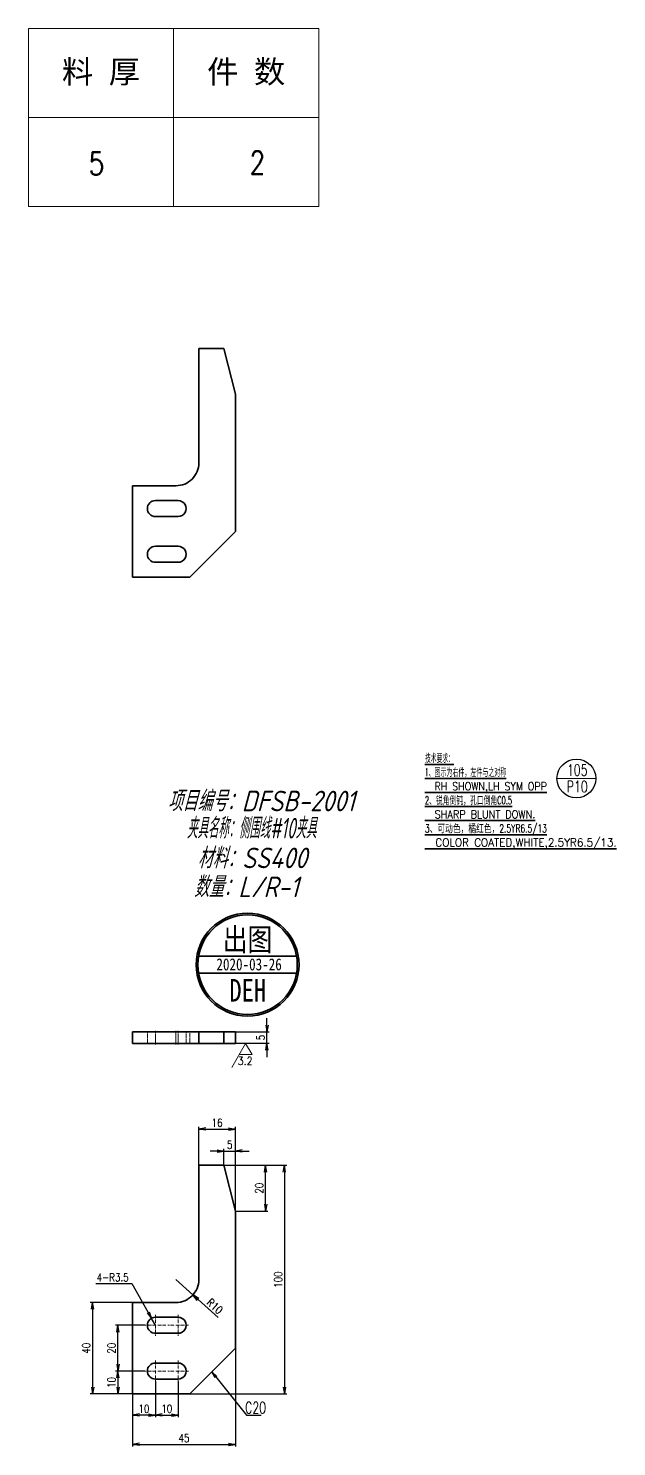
# Model space of a CAD drawing. Header units: millimetres. Extents: x 1333 to 259814012, y -67648877 to 19244933.
# Drawn here: x 43172 to 43430, y -62282 to -61661 of the extents above; entities that cross this region are included whole.
import ezdxf
from ezdxf.enums import TextEntityAlignment as Align

# ---------------------------------------------------------------- set-up
doc = ezdxf.new("R2010")
doc.units = ezdxf.units.MM
doc.header["$LTSCALE"] = 0.5
doc.linetypes.add('DASHDOT', pattern=[18.5, 12, -3, 0.5, -3])
doc.linetypes.add('DASHED', pattern=[15, 12, -3])
doc.layers.add('08', color=1, linetype='Continuous')
doc.layers.add('11', color=3, linetype='Continuous')
for name, color, linetype, lineweight in [('TEXT', 1, 'Continuous', 35), ('印章专用-出图', 1, 'Continuous', 80), ('材质&数量层', 1, 'Continuous', 9), ('标注线', 3, 'Continuous', 18)]:
    doc.layers.add(name, color=color, linetype=linetype, lineweight=lineweight)
doc.styles.add('DIM', font='romans.shx', dxfattribs={"width": 0.8, "bigfont": 'bigfont.shx'})
doc.styles.add('GB', font='gbeitc.shx', dxfattribs={"bigfont": 'gbcbig.shx'})
doc.styles.add('KAI', font='simplex.shx', dxfattribs={"width": 0.8, "bigfont": 'extfont.shx'})
doc.styles.get("Standard").update_dxf_attribs({"font": 'simplex.shx'})
doc.styles.add('国标', font='simfang.ttf', dxfattribs={"width": 0.8})
doc.dimstyles.new('KAI-1', dxfattribs={"dimtxt": 3.5, "dimasz": 3, "dimexe": 1, "dimexo": 0, "dimgap": 1, "dimtad": 1, "dimtoh": 1, "dimdsep": 46, "dimtxsty": 'KAI', "dimblk1": 'OPEN', "dimblk2": 'OPEN', "dimsah": 1, "dimcen": 0, "dimclrd": 7, "dimclre": 7, "dimclrt": 140, "dimaunit": 1, "dimazin": 2, "dimtfac": 0.7, "dimtix": 1, "dimtmove": 0, "dimatfit": 3, "dimldrblk": 'OPEN', "dimfxl": 0, "dimtvp": 1, "dimtolj": 2, "dimarcsym": 0})

# ---------------------------------------------------------------- blocks, each defined once
blk = doc.blocks.new('_Open')
at = {"color": 0, "linetype": 'ByBlock', "lineweight": -2}
for p, q in [((-1, 0.17), (0, 0)), ((-1, -0.17), (0, 0)), ((0, 0), (-1, 0))]:
    blk.add_line(p, q, dxfattribs=at)
blk = doc.blocks.new('*D84')
at = {"layer": '08', "color": 7, "lineweight": -2, "transparency": 16777216}
for p, q in [((43218, -62218.79), (43199.52, -62218.79)), ((43200.52, -62221.79), (43200.52, -62255.79)), ((43218, -62258.79), (43199.52, -62258.79))]:
    blk.add_line(p, q, dxfattribs=at)
at = {"layer": 'Defpoints', "color": 0, "transparency": 16777216}
for p in [(43218, -62218.79), (43200.52, -62258.79), (43218, -62258.79)]:
    blk.add_point(p, dxfattribs=at)
at = {"layer": '08', "color": 7, "lineweight": -2, "transparency": 16777216, "xscale": 3, "yscale": 3, "zscale": 3}
for p, rotation in [((43200.52, -62218.79), 90), ((43200.52, -62258.79), 270)]:
    blk.add_blockref('_Open', p, dxfattribs=dict(at, rotation=rotation))
at = {"layer": '08', "color": 140, "transparency": 16777216, "insert": (43197.77, -62238.79), "char_height": 3.5, "attachment_point": 5, "rotation": 90, "style": 'KAI'}
blk.add_mtext('\\A2;40', dxfattribs=at)
blk = doc.blocks.new('*D85')
at = {"layer": '08', "color": 7, "lineweight": -2, "transparency": 16777216}
for p, q in [((43263, -62238.79), (43263, -62281.86)), ((43218, -62258.79), (43218, -62281.86)), ((43221, -62280.86), (43260, -62280.86))]:
    blk.add_line(p, q, dxfattribs=at)
at = {"layer": 'Defpoints', "color": 0, "transparency": 16777216}
for p in [(43263, -62238.79), (43218, -62258.79), (43263, -62280.86)]:
    blk.add_point(p, dxfattribs=at)
at = {"layer": '08', "color": 7, "lineweight": -2, "transparency": 16777216, "xscale": 3, "yscale": 3, "zscale": 3, "rotation": 180}
blk.add_blockref('_Open', (43218, -62280.86), dxfattribs=at)
at = {"layer": '08', "color": 7, "lineweight": -2, "transparency": 16777216, "xscale": 3, "yscale": 3, "zscale": 3}
blk.add_blockref('_Open', (43263, -62280.86), dxfattribs=at)
at = {"layer": '08', "color": 140, "transparency": 16777216, "insert": (43240.5, -62278.11), "char_height": 3.5, "attachment_point": 5, "style": 'KAI'}
blk.add_mtext('\\A2;45', dxfattribs=at)
blk = doc.blocks.new('*D86')
at = {"layer": '08', "color": 7, "lineweight": -2, "transparency": 16777216}
for p, q in [((43258, -62158.79), (43285.45, -62158.79)), ((43284.45, -62161.79), (43284.45, -62255.79)), ((43243, -62258.79), (43285.45, -62258.79))]:
    blk.add_line(p, q, dxfattribs=at)
at = {"layer": 'Defpoints', "color": 0, "transparency": 16777216}
for p in [(43258, -62158.79), (43243, -62258.79), (43284.45, -62258.79)]:
    blk.add_point(p, dxfattribs=at)
at = {"layer": '08', "color": 7, "lineweight": -2, "transparency": 16777216, "xscale": 3, "yscale": 3, "zscale": 3}
for p, rotation in [((43284.45, -62158.79), 90), ((43284.45, -62258.79), 270)]:
    blk.add_blockref('_Open', p, dxfattribs=dict(at, rotation=rotation))
at = {"layer": '08', "color": 140, "transparency": 16777216, "insert": (43281.7, -62208.79), "char_height": 3.5, "attachment_point": 5, "rotation": 90, "style": 'KAI'}
blk.add_mtext('\\A2;100', dxfattribs=at)
blk = doc.blocks.new('*D87')
at = {"layer": '08', "color": 7, "lineweight": -2, "transparency": 16777216}
for p, q in [((43237, -62208.79), (43244.42, -62215.49)), ((43255.4, -62225.41), (43246.65, -62217.5))]:
    blk.add_line(p, q, dxfattribs=at)
at = {"layer": 'Defpoints', "color": 0, "transparency": 16777216}
for p in [(43237, -62208.79), (43244.42, -62215.49)]:
    blk.add_point(p, dxfattribs=at)
at = {"layer": '08', "color": 7, "lineweight": -2, "transparency": 16777216, "xscale": 3, "yscale": 3, "zscale": 3, "rotation": 137.9162082466766}
blk.add_blockref('_Open', (43244.42, -62215.49), dxfattribs=at)
at = {"layer": '08', "color": 140, "transparency": 16777216, "insert": (43253.98, -62220.42), "char_height": 3.5, "attachment_point": 5, "rotation": 317.91621, "style": 'KAI'}
blk.add_mtext('\\A2;R10', dxfattribs=at)
blk = doc.blocks.new('*D88')
at = {"layer": '08', "color": 7, "lineweight": -2, "transparency": 16777216}
for p, q in [((43258, -62158.79), (43277.19, -62158.79)), ((43276.19, -62175.79), (43276.19, -62161.79)), ((43263, -62178.79), (43277.19, -62178.79))]:
    blk.add_line(p, q, dxfattribs=at)
at = {"layer": 'Defpoints', "color": 0, "transparency": 16777216}
for p in [(43258, -62158.79), (43276.19, -62158.79), (43263, -62178.79)]:
    blk.add_point(p, dxfattribs=at)
at = {"layer": '08', "color": 7, "lineweight": -2, "transparency": 16777216, "xscale": 3, "yscale": 3, "zscale": 3}
for p, rotation in [((43276.19, -62158.79), 90), ((43276.19, -62178.79), 270)]:
    blk.add_blockref('_Open', p, dxfattribs=dict(at, rotation=rotation))
at = {"layer": '08', "color": 140, "transparency": 16777216, "insert": (43273.44, -62168.79), "char_height": 3.5, "attachment_point": 5, "rotation": 90, "style": 'KAI'}
blk.add_mtext('\\A2;20', dxfattribs=at)
blk = doc.blocks.new('*D89')
at = {"layer": '08', "color": 7, "lineweight": -2, "transparency": 16777216}
for p, q in [((43255, -62152.56), (43252, -62152.56)), ((43258, -62158.79), (43258, -62151.56)), ((43258, -62152.56), (43263, -62152.56)), ((43263, -62178.79), (43263, -62151.56)), ((43266, -62152.56), (43269, -62152.56))]:
    blk.add_line(p, q, dxfattribs=at)
at = {"layer": 'Defpoints', "color": 0, "transparency": 16777216}
for p in [(43263, -62152.56), (43258, -62158.79), (43263, -62178.79)]:
    blk.add_point(p, dxfattribs=at)
at = {"layer": '08', "color": 7, "lineweight": -2, "transparency": 16777216, "xscale": 3, "yscale": 3, "zscale": 3}
blk.add_blockref('_Open', (43258, -62152.56), dxfattribs=at)
at = {"layer": '08', "color": 7, "lineweight": -2, "transparency": 16777216, "xscale": 3, "yscale": 3, "zscale": 3, "rotation": 180}
blk.add_blockref('_Open', (43263, -62152.56), dxfattribs=at)
at = {"layer": '08', "color": 140, "transparency": 16777216, "insert": (43260.5, -62149.81), "char_height": 3.5, "attachment_point": 5, "style": 'KAI'}
blk.add_mtext('\\A2;5', dxfattribs=at)
blk = doc.blocks.new('*D90')
at = {"layer": '08', "color": 7, "lineweight": -2, "transparency": 16777216}
for p, q in [((43247, -62158.79), (43247, -62141.93)), ((43250, -62142.93), (43260, -62142.93)), ((43263, -62178.79), (43263, -62141.93))]:
    blk.add_line(p, q, dxfattribs=at)
at = {"layer": 'Defpoints', "color": 0, "transparency": 16777216}
for p in [(43263, -62142.93), (43247, -62158.79), (43263, -62178.79)]:
    blk.add_point(p, dxfattribs=at)
at = {"layer": '08', "color": 7, "lineweight": -2, "transparency": 16777216, "xscale": 3, "yscale": 3, "zscale": 3, "rotation": 180}
blk.add_blockref('_Open', (43247, -62142.93), dxfattribs=at)
at = {"layer": '08', "color": 7, "lineweight": -2, "transparency": 16777216, "xscale": 3, "yscale": 3, "zscale": 3}
blk.add_blockref('_Open', (43263, -62142.93), dxfattribs=at)
at = {"layer": '08', "color": 140, "transparency": 16777216, "insert": (43255, -62140.18), "char_height": 3.5, "attachment_point": 5, "style": 'KAI'}
blk.add_mtext('\\A2;16', dxfattribs=at)
blk = doc.blocks.new('*D91')
at = {"layer": '08', "color": 7, "lineweight": -2, "transparency": 16777216}
for p, q in [((43218, -62258.79), (43218, -62269.03)), ((43228, -62253.34), (43228, -62269.03)), ((43225, -62268.03), (43221, -62268.03))]:
    blk.add_line(p, q, dxfattribs=at)
at = {"layer": 'Defpoints', "color": 0, "transparency": 16777216}
for p in [(43218, -62258.79), (43228, -62253.34), (43218, -62268.03)]:
    blk.add_point(p, dxfattribs=at)
at = {"layer": '08', "color": 7, "lineweight": -2, "transparency": 16777216, "xscale": 3, "yscale": 3, "zscale": 3, "rotation": 180}
blk.add_blockref('_Open', (43218, -62268.03), dxfattribs=at)
at = {"layer": '08', "color": 7, "lineweight": -2, "transparency": 16777216, "xscale": 3, "yscale": 3, "zscale": 3}
blk.add_blockref('_Open', (43228, -62268.03), dxfattribs=at)
at = {"layer": '08', "color": 140, "transparency": 16777216, "insert": (43223, -62265.28), "char_height": 3.5, "attachment_point": 5, "style": 'KAI'}
blk.add_mtext('\\A2;10', dxfattribs=at)
blk = doc.blocks.new('*D92')
at = {"layer": '08', "color": 7, "lineweight": -2, "transparency": 16777216}
for p, q in [((43223.45, -62248.79), (43210.61, -62248.79)), ((43211.61, -62251.79), (43211.61, -62255.79)), ((43218, -62258.79), (43210.61, -62258.79))]:
    blk.add_line(p, q, dxfattribs=at)
at = {"layer": 'Defpoints', "color": 0, "transparency": 16777216}
for p in [(43223.45, -62248.79), (43211.61, -62258.79), (43218, -62258.79)]:
    blk.add_point(p, dxfattribs=at)
at = {"layer": '08', "color": 7, "lineweight": -2, "transparency": 16777216, "xscale": 3, "yscale": 3, "zscale": 3}
for p, rotation in [((43211.61, -62248.79), 90), ((43211.61, -62258.79), 270)]:
    blk.add_blockref('_Open', p, dxfattribs=dict(at, rotation=rotation))
at = {"layer": '08', "color": 140, "transparency": 16777216, "insert": (43208.86, -62253.79), "char_height": 3.5, "attachment_point": 5, "rotation": 90, "style": 'KAI'}
blk.add_mtext('\\A2;10', dxfattribs=at)
blk = doc.blocks.new('*D93')
at = {"layer": '08', "color": 7, "lineweight": -2, "transparency": 16777216}
for p, q in [((43228, -62253.34), (43228, -62269.03)), ((43238, -62253.34), (43238, -62269.03)), ((43231, -62268.03), (43235, -62268.03))]:
    blk.add_line(p, q, dxfattribs=at)
at = {"layer": 'Defpoints', "color": 0, "transparency": 16777216}
for p in [(43228, -62253.34), (43238, -62253.34), (43238, -62268.03)]:
    blk.add_point(p, dxfattribs=at)
at = {"layer": '08', "color": 7, "lineweight": -2, "transparency": 16777216, "xscale": 3, "yscale": 3, "zscale": 3, "rotation": 180}
blk.add_blockref('_Open', (43228, -62268.03), dxfattribs=at)
at = {"layer": '08', "color": 7, "lineweight": -2, "transparency": 16777216, "xscale": 3, "yscale": 3, "zscale": 3}
blk.add_blockref('_Open', (43238, -62268.03), dxfattribs=at)
at = {"layer": '08', "color": 140, "transparency": 16777216, "insert": (43233, -62265.28), "char_height": 3.5, "attachment_point": 5, "style": 'KAI'}
blk.add_mtext('\\A2;10', dxfattribs=at)
blk = doc.blocks.new('*D94')
at = {"layer": '08', "color": 7, "lineweight": -2, "transparency": 16777216}
for p, q in [((43223.45, -62228.79), (43210.61, -62228.79)), ((43211.61, -62245.79), (43211.61, -62231.79)), ((43223.45, -62248.79), (43210.61, -62248.79))]:
    blk.add_line(p, q, dxfattribs=at)
at = {"layer": 'Defpoints', "color": 0, "transparency": 16777216}
for p in [(43211.61, -62228.79), (43223.45, -62228.79), (43223.45, -62248.79)]:
    blk.add_point(p, dxfattribs=at)
at = {"layer": '08', "color": 7, "lineweight": -2, "transparency": 16777216, "xscale": 3, "yscale": 3, "zscale": 3}
for p, rotation in [((43211.61, -62228.79), 90), ((43211.61, -62248.79), 270)]:
    blk.add_blockref('_Open', p, dxfattribs=dict(at, rotation=rotation))
at = {"layer": '08', "color": 140, "transparency": 16777216, "insert": (43208.86, -62238.79), "char_height": 3.5, "attachment_point": 5, "rotation": 90, "style": 'KAI'}
blk.add_mtext('\\A2;20', dxfattribs=at)
blk = doc.blocks.new('*D95')
at = {"layer": '08', "color": 7, "lineweight": -2, "transparency": 16777216}
for p, q in [((43201.91, -62210.55), (43217.71, -62210.55)), ((43217.71, -62210.55), (43224.8, -62223.13)), ((43228, -62228.79), (43226.28, -62225.74))]:
    blk.add_line(p, q, dxfattribs=at)
at = {"layer": 'Defpoints', "color": 0, "transparency": 16777216}
for p in [(43226.28, -62225.74), (43228, -62228.79)]:
    blk.add_point(p, dxfattribs=at)
at = {"layer": '08', "color": 7, "lineweight": -2, "transparency": 16777216, "xscale": 3, "yscale": 3, "zscale": 3, "rotation": 299.4321924083443}
blk.add_blockref('_Open', (43226.28, -62225.74), dxfattribs=at)
at = {"layer": '08', "color": 140, "transparency": 16777216, "insert": (43209.31, -62207.8), "char_height": 3.5, "attachment_point": 5, "style": 'KAI'}
blk.add_mtext('\\A2;4-R3.5', dxfattribs=at)
blk = doc.blocks.new('*D96')
at = {"layer": '08', "color": 7, "lineweight": -2, "transparency": 16777216}
for p, q in [((43276.78, -62097.42), (43276.78, -62094.42)), ((43263, -62100.42), (43277.78, -62100.42)), ((43276.78, -62105.42), (43276.78, -62100.42)), ((43263, -62105.42), (43277.78, -62105.42)), ((43276.78, -62108.42), (43276.78, -62111.42))]:
    blk.add_line(p, q, dxfattribs=at)
at = {"layer": 'Defpoints', "color": 0, "transparency": 16777216}
for p in [(43263, -62100.42), (43276.78, -62100.42), (43263, -62105.42)]:
    blk.add_point(p, dxfattribs=at)
at = {"layer": '08', "color": 7, "lineweight": -2, "transparency": 16777216, "xscale": 3, "yscale": 3, "zscale": 3}
for p, rotation in [((43276.78, -62100.42), 270), ((43276.78, -62105.42), 90)]:
    blk.add_blockref('_Open', p, dxfattribs=dict(at, rotation=rotation))
at = {"layer": '08', "color": 140, "transparency": 16777216, "insert": (43274.03, -62102.92), "char_height": 3.5, "attachment_point": 5, "rotation": 90, "style": 'KAI'}
blk.add_mtext('\\A2;5', dxfattribs=at)
blk = doc.blocks.new('ccd2')
at = {"color": 3, "lineweight": 13, "ltscale": 0.303109}
blk.add_line((53697.91, -20368.76), (53691.85, -20379.26), dxfattribs=at)
at = {"color": 3, "lineweight": 13, "ltscale": 0.141451}
for p, q in [((53697.91, -20368.76), (53700.74, -20373.66)), ((53700.74, -20373.66), (53695.08, -20373.66))]:
    blk.add_line(p, q, dxfattribs=at)
blk = doc.blocks.new('出图章')
at = {"layer": '印章专用-出图'}
h = blk.add_hatch(color=256, dxfattribs=at)
h.paths.add_polyline_path([(-15, 0, 1), (15, 0, 1)])
h.paths.add_polyline_path([(14.5, 0, -1), (-14.5, 0, -1)], flags=16)
h.paths.add_polyline_path([(-7.31, -12.35), (7.41, -12.35), (7.41, -2.73), (-7.31, -2.73)], flags=8)
at = {"layer": '印章专用-出图', "lineweight": 35}
for p, q in [((-14.28, 2.5), (14.28, 2.5)), ((-14.28, -2.5), (14.28, -2.5))]:
    blk.add_line(p, q, dxfattribs=at)
for radius in [15, 14.5]:
    blk.add_circle((0, 0), radius, dxfattribs=at)
at = {"layer": '印章专用-出图', "color": 4, "style": '国标', "width": 0.8}
blk.add_text('DEH', height=6.562, dxfattribs=at).set_placement((0.05, -10.74), align=Align.CENTER)
at = {"layer": '印章专用-出图', "color": 3, "style": '国标', "width": 0.8}
blk.add_attdef('出图', text='', height=6.6, dxfattribs=at).set_placement((0, 7.35), align=Align.MIDDLE_CENTER)
at = {"layer": '印章专用-出图', "color": 2, "style": '国标', "width": 0.8}
blk.add_attdef('XXXX.XX.XX', text='', height=3.5, dxfattribs=at).set_placement((0.45, 0.1), align=Align.MIDDLE_CENTER)
blk = doc.blocks.new('YZ-CT')
at = {"layer": '印章专用-出图'}
blk.add_blockref('出图章', (0.63, 0), dxfattribs=at).add_auto_attribs({'出图': '出图', 'XXXX.XX.XX': '2020-03-26'})
blk = doc.blocks.new('*T123')
at = {"color": 0, "linetype": 'ByBlock', "lineweight": -2, "transparency": 16777216}
for p, q in [((0, 0), (127, 0)), ((0, 0), (0, -78)), ((63.5, 0), (63.5, -78)), ((127, 0), (127, -78)), ((0, -39), (127, -39)), ((0, -78), (127, -78))]:
    blk.add_line(p, q, dxfattribs=at)
at = {"color": 0, "transparency": 16777216, "char_height": 10, "width": 60.5, "attachment_point": 5}
for s, insert in [('{\\fSimSun|b0|i0|c134|p2;料 厚}', (31.75, -19.5)), ('{\\fSimSun|b0|i0|c134|p2;件 数}', (95.25, -19.5))]:
    blk.add_mtext(s, dxfattribs=dict(at, insert=insert))
blk = doc.blocks.new('拆图参数')
blk.add_blockref('*T123', (-63.5, 78))
at = {"style": 'DIM', "width": 0.8}
blk.add_attdef('6', text='', height=10, dxfattribs=at).set_placement((-37.13, 18.91), align=Align.MIDDLE_LEFT)
blk.add_attdef('1', text='', height=10, dxfattribs=at).set_placement((36.65, 19.27), align=Align.MIDDLE_CENTER)

msp = doc.modelspace()

# ---------------------------------------------------------------- linework, layer by layer
at = {"color": 7, "lineweight": 35, "ltscale": 0.275}
for p, q in [((43257.998, -61801.483), (43246.998, -61801.483)), ((43257.998, -62100.423), (43246.998, -62100.423)), ((43257.998, -62105.423), (43246.998, -62105.423)), ((43257.998, -62158.786), (43246.998, -62158.786))]:
    msp.add_line(p, q, dxfattribs=at)
at = {"color": 7, "lineweight": 35}
for p, q in [((43246.998, -61851.483), (43246.998, -61801.483)), ((43262.998, -61821.483), (43257.998, -61801.483)), ((43262.998, -61821.483), (43262.998, -61881.483)), ((43217.998, -61901.483), (43217.998, -61861.483)), ((43242.998, -61901.483), (43262.998, -61881.483)), ((43217.998, -61901.483), (43242.998, -61901.483)), ((43246.998, -62208.786), (43246.998, -62158.786)), ((43262.998, -62178.786), (43257.998, -62158.786)), ((43262.998, -62178.786), (43262.998, -62238.786)), ((43217.998, -62258.786), (43217.998, -62218.786)), ((43242.998, -62258.786), (43262.998, -62238.786)), ((43217.998, -62258.786), (43242.998, -62258.786))]:
    msp.add_line(p, q, dxfattribs=at)
at = {"color": 7, "lineweight": 35, "ltscale": 0.475}
for p, q in [((43236.998, -61861.483), (43217.998, -61861.483)), ((43236.998, -62100.423), (43217.998, -62100.423)), ((43236.998, -62105.423), (43217.998, -62105.423)), ((43236.998, -62218.786), (43217.998, -62218.786))]:
    msp.add_line(p, q, dxfattribs=at)
at = {"color": 7, "lineweight": 35, "ltscale": 0.25}
for p, q in [((43237.998, -61867.983), (43227.998, -61867.983)), ((43227.998, -61874.983), (43237.998, -61874.983)), ((43237.998, -61887.983), (43227.998, -61887.983)), ((43227.998, -61894.983), (43237.998, -61894.983)), ((43246.998, -62100.423), (43236.998, -62100.423)), ((43246.998, -62105.423), (43236.998, -62105.423)), ((43237.998, -62225.286), (43227.998, -62225.286)), ((43227.998, -62232.286), (43237.998, -62232.286)), ((43237.998, -62245.286), (43227.998, -62245.286)), ((43227.998, -62252.286), (43237.998, -62252.286))]:
    msp.add_line(p, q, dxfattribs=at)
at = {"color": 3, "lineweight": 35, "ltscale": 0.31754}
msp.add_line((43345.883, -61983.392), (43358.585, -61983.392), dxfattribs=at)
at = {"color": 3, "lineweight": 35}
for p, q in [((43345.883, -61989.545), (43381.448, -61989.545)), ((43345.883, -61995.699), (43399.23, -61995.699)), ((43345.883, -62001.852), (43383.988, -62001.852)), ((43345.883, -62008.005), (43394.15, -62008.005)), ((43345.883, -62014.158), (43399.23, -62014.158)), ((43345.883, -62020.312), (43429.714, -62020.312))]:
    msp.add_line(p, q, dxfattribs=at)
at = {"color": 7, "lineweight": 35, "ltscale": 0.125}
for p, q in [((43217.998, -62105.423), (43217.998, -62100.423)), ((43246.998, -62105.423), (43246.998, -62100.423)), ((43262.998, -62100.423), (43257.998, -62100.423)), ((43257.998, -62105.423), (43257.998, -62100.423)), ((43262.998, -62105.423), (43262.998, -62100.423)), ((43262.998, -62105.423), (43257.998, -62105.423))]:
    msp.add_line(p, q, dxfattribs=at)
at = {"color": 2, "linetype": 'DASHED', "lineweight": 13, "ltscale": 0.125}
for p, q in [((43224.498, -62100.423), (43224.498, -62105.423)), ((43224.498, -62100.423), (43224.498, -62105.423)), ((43227.998, -62100.423), (43227.998, -62105.423)), ((43227.998, -62100.423), (43227.998, -62105.423)), ((43227.998, -62100.423), (43227.998, -62105.423)), ((43227.998, -62100.423), (43227.998, -62105.423)), ((43237.998, -62100.423), (43237.998, -62105.423)), ((43237.998, -62100.423), (43237.998, -62105.423)), ((43237.998, -62100.423), (43237.998, -62105.423)), ((43237.998, -62100.423), (43237.998, -62105.423)), ((43241.498, -62100.423), (43241.498, -62105.423)), ((43241.498, -62100.423), (43241.498, -62105.423)), ((43242.998, -62105.423), (43242.998, -62100.423))]:
    msp.add_line(p, q, dxfattribs=at)
at = {"color": 1, "linetype": 'DASHDOT', "lineweight": 13, "ltscale": 0.150015}
for p, q in [((43227.998, -62099.923), (43227.998, -62105.924)), ((43237.998, -62099.923), (43237.998, -62105.924))]:
    msp.add_line(p, q, dxfattribs=at)
at = {"color": 1, "linetype": 'DASHDOT', "lineweight": 13, "ltscale": 0.15}
msp.add_line((43236.998, -62105.923), (43236.998, -62099.923), dxfattribs=at)
at = {"color": 7, "lineweight": 13, "ltscale": 0.125}
msp.add_line((43236.998, -62105.423), (43236.998, -62100.423), dxfattribs=at)
at = {"color": 1, "linetype": 'DASHDOT', "lineweight": 13, "ltscale": 0.227499}
for p, q in [((43227.998, -62224.236), (43227.998, -62233.336)), ((43237.998, -62224.236), (43237.998, -62233.336)), ((43232.549, -62228.786), (43223.449, -62228.786)), ((43242.549, -62228.786), (43233.449, -62228.786)), ((43227.998, -62244.236), (43227.998, -62253.336)), ((43237.998, -62244.236), (43237.998, -62253.336)), ((43232.549, -62248.786), (43223.449, -62248.786)), ((43242.549, -62248.786), (43233.449, -62248.786))]:
    msp.add_line(p, q, dxfattribs=at)
at = {"color": 7, "lineweight": 35}
for centre, radius, start, end in [((43236.998, -61851.483), 10, 269.999997, 0), ((43227.998, -61871.483), 3.5, 90.000003, 269.999997), ((43237.998, -61871.483), 3.5, 269.999997, 90.000003), ((43227.998, -61891.483), 3.5, 90.000003, 269.999997), ((43237.998, -61891.483), 3.5, 269.999997, 90.000003), ((43236.998, -62208.786), 10, 269.999997, 0), ((43227.998, -62228.786), 3.5, 90.000003, 269.999997), ((43237.998, -62228.786), 3.5, 269.999997, 90.000003), ((43227.998, -62248.786), 3.5, 90.000003, 269.999997), ((43237.998, -62248.786), 3.5, 269.999997, 90.000003)]:
    msp.add_arc(centre, radius, start, end, dxfattribs=at)
at = {"layer": '08', "color": 3}
msp.add_circle((43412.132, -61989.545), 8.5, dxfattribs=at)
at = {"layer": '11', "lineweight": 9}
msp.add_line((43403.632, -61989.545), (43420.632, -61989.545), dxfattribs=at)

# ---------------------------------------------------------------- block references
at = {"layer": '08', "color": 3}
msp.add_blockref('ccd2', (-10430.475, -41736.664), dxfattribs=at)
at = {"layer": '印章专用-出图', "xscale": 1.500625000015134, "yscale": 1.500625000000582, "zscale": 1.500624999999999}
msp.add_blockref('YZ-CT', (43267.363, -62071.019), dxfattribs=at)
at = {"layer": '标注线'}
msp.add_blockref('拆图参数', (43235.96, -61739.38), dxfattribs=at).add_auto_attribs({'1': '2', '6': '5'})

# ---------------------------------------------------------------- texts
at = {"color": 3, "lineweight": 13}
for s, width, p, p2 in [('技术要求：', 0.918189, (43345.883, -61982.392), (43358.585, -61982.392)), ('1、图示为右件，左件与之对称', 0.878136, (43345.883, -61988.545), (43381.448, -61988.545)), ('  RH SHOWN,LH SYM OPP', 0.765743, (43345.883, -61994.699), (43399.23, -61994.699)), ('2、锐角倒钝，孔口倒角C0.5', 0.862751, (43345.883, -62000.852), (43383.988, -62000.852)), ('  SHARP BLUNT DOWN.', 0.776399, (43345.883, -62007.005), (43394.15, -62007.005)), ('3、可动色，橘红色，2.5YR6.5/13', 0.853548, (43345.883, -62013.158), (43399.23, -62013.158)), ('  COLOR COATED,WHITE,2.5YR6.5/13.', 0.845351, (43345.883, -62019.312), (43429.714, -62019.312))]:
    msp.add_text(s, height=3.5, dxfattribs=dict(at, width=width)).set_placement(p, p2, align=Align.FIT)
at = {"color": 3, "lineweight": 13, "width": 0.880907}
msp.add_text('3.2', height=3.5, rotation=0.000008, dxfattribs=at).set_placement((43264.005, -62114.873), (43270.465, -62114.873), align=Align.FIT)
at = {"layer": 'TEXT', "linetype": 'Continuous', "lineweight": 9, "width": 0.7}
for s, p in [('105', (43412.494, -61988.398)), ('P10', (43412.494, -61995.605))]:
    msp.add_text(s, height=5, dxfattribs=at).set_placement(p, align=Align.CENTER)
at = {"layer": 'TEXT', "color": 3, "linetype": 'Continuous', "lineweight": 9, "width": 0.7}
msp.add_text('C20', height=5, dxfattribs=at).set_placement((43271.826, -62267.307), align=Align.CENTER)
at = {"layer": '材质&数量层', "style": 'GB'}
for s, p in [('项目编号：DFSB-2001', (43274.283, -61998.904)), ('材料：SS400', (43270.384, -62023.844)), ('数量：L/R-1', (43267.741, -62036.508))]:
    msp.add_text(s, height=9, dxfattribs=at).set_placement(p, align=Align.MIDDLE)
at = {"layer": '材质&数量层', "style": 'GB', "width": 0.7}
msp.add_text('夹具名称：侧围线#10夹具', height=9, dxfattribs=at).set_placement((43270.05, -62010.816), align=Align.MIDDLE)

# ---------------------------------------------------------------- dimensions: what is measured, and where the dimension line sits
at = {"layer": '08', "color": 2}
for base, p1, p2, picture, middle in [((43276.779, -62100.423), (43262.998, -62105.423), (43262.998, -62100.423), '*D96', (43274.029, -62102.923)), ((43284.454, -62258.786), (43257.998, -62158.786), (43242.998, -62258.786), '*D86', (43281.704, -62208.786)), ((43276.186, -62158.786), (43262.998, -62178.786), (43257.998, -62158.786), '*D88', (43273.436, -62168.786)), ((43200.522, -62258.786), (43217.998, -62218.786), (43217.998, -62258.786), '*D84', (43197.772, -62238.786)), ((43211.606, -62228.786), (43223.449, -62248.786), (43223.449, -62228.786), '*D94', (43208.856, -62238.786)), ((43211.606, -62258.786), (43223.449, -62248.786), (43217.998, -62258.786), '*D92', (43208.856, -62253.786))]:
    dim = msp.add_linear_dim(base=base, p1=p1, p2=p2, angle=90, dimstyle='KAI-1', dxfattribs=at)
    dim.commit()
    dim.dimension.update_dxf_attribs({"geometry": picture, "text_midpoint": middle})
for base, p1, p2, picture, middle in [((43262.998, -62142.93), (43246.998, -62158.786), (43262.998, -62178.786), '*D90', (43254.998, -62140.18)), ((43262.998, -62152.558), (43257.998, -62158.786), (43262.998, -62178.786), '*D89', (43260.498, -62149.808)), ((43262.998, -62280.863), (43217.998, -62258.786), (43262.998, -62238.786), '*D85', (43240.498, -62278.113)), ((43217.998, -62268.029), (43227.998, -62253.336), (43217.998, -62258.786), '*D91', (43222.998, -62265.279)), ((43237.998, -62268.029), (43227.998, -62253.336), (43237.998, -62253.336), '*D93', (43232.998, -62265.279))]:
    dim = msp.add_linear_dim(base=base, p1=p1, p2=p2, dimstyle='KAI-1', dxfattribs=at)
    dim.commit()
    dim.dimension.update_dxf_attribs({"geometry": picture, "text_midpoint": middle})
dim = msp.add_radius_dim(center=(43227.998, -62228.786), mpoint=(43226.279, -62225.738), dimstyle='KAI-1', override={"dimgap": 1, "dimdec": 2, "dimzin": 8, "dimpost": '4-R<>', "dimtol": 0, "dimlim": 0, "dimtp": 0, "dimtm": 0, "dimtfac": 1}, dxfattribs=at)
dim.commit()
dim.dimension.update_dxf_attribs({"geometry": '*D95', "text_midpoint": (43209.307, -62210.545), "dimtype": 164})
dim = msp.add_radius_dim(center=(43236.998, -62208.786), mpoint=(43244.42, -62215.488), dimstyle='KAI-1', dxfattribs=at)
dim.commit()
dim.dimension.update_dxf_attribs({"geometry": '*D87', "text_midpoint": (43253.982, -62220.418)})

# ---------------------------------------------------------------- leaders
msp.add_leader([(43252.672, -62249.112), (43267.824, -62268.158), (43274.301, -62268.158)], dimstyle='KAI-1', override={"dimgap": 1, "dimtad": 0}, dxfattribs=at)

doc.saveas('drawing.dxf')
